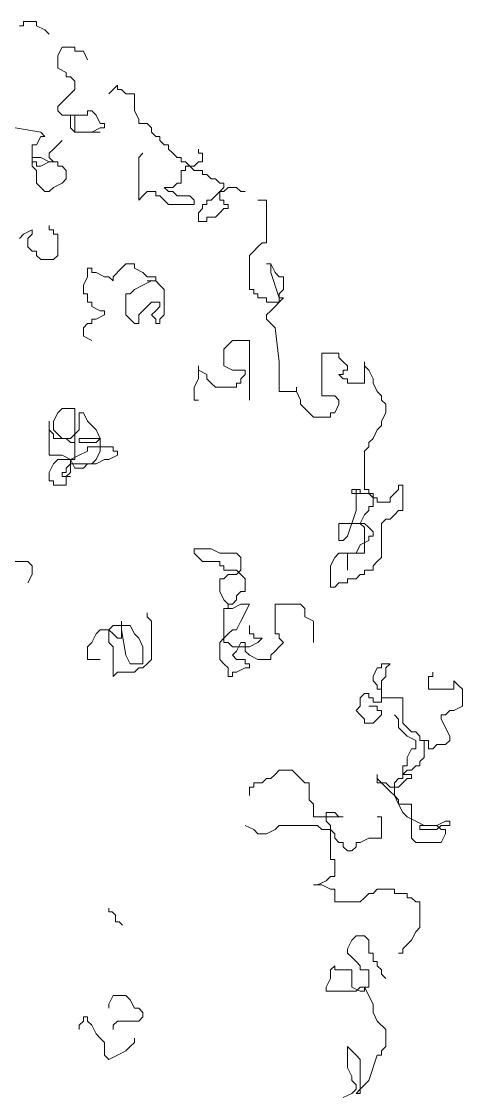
# Model space of a CAD drawing. Extents: x -1568 to -728, y -1287 to -990.
# Drawn here: x -1429.897 to -1428.204, y -1193.688 to -1189.562 of the extents above; entities that cross this region are included whole.
import ezdxf

# ---------------------------------------------------------------- set-up
doc = ezdxf.new("R2010")
doc.units = 0
doc.header["$LTSCALE"] = 5
doc.layers.get('0').update_dxf_attribs({"linetype": 'CONTINUOUS'})

# ---------------------------------------------------------------- blocks, each defined once
blk = doc.blocks.new('tulia')
at = {"color": 3, "lineweight": 0}
for p, q in [((196.65, 274.966), (196.65, 275.026)), ((196.65, 275.026), (196.83, 275.026)), ((196.83, 275.026), (196.83, 274.966)), ((196.471, 274.847), (196.531, 274.906)), ((196.531, 274.906), (196.65, 274.966)), ((196.83, 274.966), (196.889, 274.966)), ((195.934, 274.488), (195.993, 274.608)), ((195.993, 274.608), (196.113, 274.608)), ((196.113, 274.608), (196.113, 274.667)), ((196.113, 274.667), (196.292, 274.667)), ((196.292, 274.667), (196.352, 274.548)), ((196.352, 274.548), (196.352, 274.369)), ((196.173, 274.25), (196.113, 274.19)), ((196.232, 274.25), (196.173, 274.25)), ((196.352, 274.369), (196.232, 274.309)), ((196.232, 274.309), (196.232, 274.25)), ((195.516, 274.071), (195.516, 274.13)), ((195.516, 274.13), (195.635, 274.011)), ((196.113, 274.19), (196.113, 274.071)), ((195.277, 273.772), (195.277, 274.011)), ((195.277, 274.011), (195.396, 274.011)), ((195.396, 274.011), (195.456, 274.071)), ((195.456, 274.071), (195.516, 274.071)), ((196.113, 274.071), (196.173, 274.011)), ((196.173, 274.011), (196.232, 273.951)), ((196.232, 273.951), (196.292, 273.892)), ((196.292, 273.892), (196.352, 273.832)), ((196.352, 273.832), (196.352, 273.772)), ((195.217, 273.653), (195.277, 273.772)), ((195.217, 273.593), (195.217, 273.653)), ((195.814, 273.713), (195.755, 273.593)), ((195.874, 273.772), (195.814, 273.713)), ((195.934, 273.772), (195.874, 273.772)), ((195.934, 273.713), (195.934, 273.772)), ((196.292, 273.713), (195.934, 273.713)), ((196.113, 273.474), (196.113, 273.713)), ((196.113, 273.713), (196.173, 273.713)), ((196.173, 273.713), (196.173, 273.534)), ((196.352, 273.772), (196.292, 273.713)), ((195.038, 273.534), (195.098, 273.593)), ((195.038, 273.474), (195.038, 273.534)), ((195.098, 273.593), (195.217, 273.593)), ((195.755, 273.593), (195.695, 273.593)), ((195.695, 273.593), (195.695, 273.534)), ((195.695, 273.534), (195.755, 273.534)), ((195.755, 273.534), (195.874, 273.474)), ((196.173, 273.534), (196.113, 273.474)), ((196.591, 273.474), (196.949, 273.534)), ((194.859, 273.295), (194.919, 273.355)), ((194.919, 273.355), (194.919, 273.414)), ((194.919, 273.414), (194.978, 273.414)), ((194.978, 273.414), (195.038, 273.474)), ((196.113, 273.474), (195.755, 273.474)), ((195.874, 273.474), (196.113, 273.474)), ((196.292, 273.355), (196.352, 273.295)), ((196.531, 273.414), (196.591, 273.474)), ((196.591, 273.414), (196.531, 273.414)), ((196.65, 273.295), (196.591, 273.414)), ((194.381, 273.235), (194.381, 273.176)), ((194.739, 273.176), (194.799, 273.235)), ((194.799, 273.235), (194.799, 273.295)), ((194.799, 273.295), (194.859, 273.295)), ((196.352, 273.295), (196.412, 273.235)), ((196.412, 273.235), (196.471, 273.176)), ((196.71, 273.295), (196.65, 273.295)), ((196.71, 273.056), (196.71, 273.295)), ((194.381, 273.176), (194.321, 273.176)), ((194.321, 273.176), (194.321, 273.056)), ((194.321, 273.056), (194.381, 273.056)), ((194.381, 273.056), (194.441, 272.997)), ((194.5, 272.997), (194.56, 273.056)), ((194.56, 273.056), (194.62, 273.056)), ((194.62, 273.056), (194.62, 273.116)), ((194.62, 273.116), (194.68, 273.116)), ((194.68, 273.116), (194.739, 273.176)), ((195.217, 273.116), (195.157, 273.176)), ((195.217, 272.519), (195.217, 273.116)), ((196.412, 273.056), (196.352, 273.056)), ((196.352, 273.056), (196.352, 272.997)), ((196.471, 273.116), (196.412, 273.056)), ((196.471, 273.056), (196.412, 273.056)), ((196.412, 273.056), (196.471, 273.056)), ((196.471, 273.176), (196.471, 273.116)), ((196.591, 273.116), (196.471, 273.056)), ((196.471, 273.056), (196.591, 272.997)), ((196.71, 273.116), (196.591, 273.116)), ((196.65, 272.997), (196.65, 273.056)), ((196.65, 273.056), (196.71, 273.056)), ((196.71, 272.997), (196.71, 273.116)), ((194.321, 272.877), (194.321, 272.937)), ((194.321, 272.937), (194.441, 272.937)), ((194.441, 272.937), (194.5, 272.997)), ((194.441, 272.997), (194.56, 272.997)), ((194.56, 272.997), (194.56, 272.937)), ((194.56, 272.937), (194.62, 272.937)), ((194.62, 272.937), (194.62, 272.758)), ((196.292, 272.997), (196.232, 272.937)), ((196.232, 272.937), (196.232, 272.818)), ((196.352, 272.997), (196.292, 272.997)), ((196.591, 272.997), (196.65, 272.997)), ((196.65, 272.937), (196.71, 272.997)), ((196.65, 272.758), (196.65, 272.937)), ((194.023, 272.698), (194.023, 272.758)), ((194.023, 272.758), (194.082, 272.758)), ((194.082, 272.758), (194.142, 272.818)), ((194.142, 272.818), (194.202, 272.818)), ((194.202, 272.818), (194.262, 272.877)), ((194.262, 272.877), (194.321, 272.877)), ((194.62, 272.758), (194.68, 272.758)), ((194.68, 272.758), (194.739, 272.698)), ((196.232, 272.818), (196.292, 272.758)), ((196.292, 272.758), (196.412, 272.698)), ((196.591, 272.698), (196.65, 272.758)), ((193.724, 272.638), (193.784, 272.638)), ((193.784, 272.638), (193.844, 272.698)), ((193.844, 272.698), (193.963, 272.698)), ((193.963, 272.698), (194.023, 272.638)), ((194.082, 272.638), (194.023, 272.698)), ((194.023, 272.638), (194.082, 272.638)), ((194.082, 272.638), (194.082, 272.519)), ((194.142, 272.579), (194.082, 272.638)), ((194.739, 272.638), (194.68, 272.579)), ((194.739, 272.698), (194.859, 272.698)), ((194.799, 272.638), (194.739, 272.638)), ((194.859, 272.698), (194.799, 272.638)), ((194.978, 272.579), (194.978, 272.638)), ((194.978, 272.638), (195.098, 272.638)), ((195.098, 272.638), (195.157, 272.579)), ((196.412, 272.698), (196.471, 272.638)), ((196.471, 272.638), (196.531, 272.638)), ((196.531, 272.638), (196.591, 272.698)), ((193.545, 272.519), (193.425, 272.519)), ((193.425, 272.519), (193.425, 271.922)), ((194.023, 272.459), (193.963, 272.459)), ((193.963, 272.459), (193.963, 272.4)), ((194.082, 272.519), (194.023, 272.519)), ((194.023, 272.519), (194.023, 272.459)), ((194.202, 272.519), (194.142, 272.579)), ((194.262, 272.519), (194.202, 272.519)), ((194.262, 272.459), (194.262, 272.519)), ((194.321, 272.459), (194.262, 272.459)), ((194.321, 272.4), (194.321, 272.459)), ((194.5, 272.579), (194.441, 272.519)), ((194.441, 272.519), (194.441, 272.459)), ((194.441, 272.459), (194.799, 272.459)), ((194.68, 272.579), (194.5, 272.579)), ((194.799, 272.459), (194.859, 272.519)), ((194.859, 272.519), (194.919, 272.579)), ((194.919, 272.579), (194.978, 272.579)), ((195.157, 272.579), (195.217, 272.519)), ((193.963, 272.4), (194.023, 272.4)), ((194.023, 272.4), (194.082, 272.34)), ((194.082, 272.34), (194.142, 272.28)), ((194.381, 272.34), (194.321, 272.4)), ((194.381, 272.221), (194.381, 272.34)), ((194.142, 272.28), (194.262, 272.28)), ((194.262, 272.28), (194.262, 272.221)), ((194.262, 272.221), (194.381, 272.221)), ((196.471, 272.161), (196.471, 272.101)), ((196.412, 272.042), (196.352, 272.042)), ((196.352, 272.042), (196.352, 271.743)), ((196.471, 272.101), (196.412, 272.101)), ((196.412, 272.101), (196.412, 272.042)), ((196.71, 272.042), (196.71, 272.101)), ((196.71, 272.101), (196.83, 272.042)), ((196.77, 271.982), (196.71, 272.042)), ((196.83, 272.042), (196.889, 271.982)), ((193.425, 271.922), (193.485, 271.922)), ((193.485, 271.922), (193.545, 271.863)), ((193.545, 271.863), (193.605, 271.803)), ((196.71, 271.803), (196.77, 271.863)), ((196.77, 271.863), (196.77, 271.982)), ((193.605, 271.803), (193.664, 271.743)), ((193.664, 271.743), (193.664, 271.266)), ((196.352, 271.743), (196.412, 271.684)), ((196.412, 271.684), (196.591, 271.684)), ((196.591, 271.684), (196.65, 271.743)), ((196.65, 271.743), (196.65, 271.803)), ((196.65, 271.803), (196.71, 271.803)), ((193.366, 271.624), (193.306, 271.505)), ((193.366, 271.505), (193.366, 271.624)), ((193.366, 271.624), (193.425, 271.624)), ((193.425, 271.624), (193.366, 271.624)), ((195.157, 271.505), (195.277, 271.564)), ((195.277, 271.564), (195.277, 271.624)), ((195.277, 271.624), (195.396, 271.624)), ((195.396, 271.624), (195.456, 271.564)), ((195.456, 271.564), (195.575, 271.445)), ((195.874, 271.505), (195.874, 271.564)), ((195.874, 271.564), (195.934, 271.564)), ((195.934, 271.564), (195.934, 271.445)), ((193.246, 271.445), (193.187, 271.445)), ((193.187, 271.445), (193.187, 271.266)), ((193.246, 271.147), (193.366, 271.505)), ((193.306, 271.505), (193.246, 271.445)), ((194.978, 271.385), (194.919, 271.326)), ((194.978, 271.385), (194.978, 271.445)), ((194.978, 271.445), (195.098, 271.445)), ((195.098, 271.385), (194.978, 271.385)), ((195.038, 271.385), (194.978, 271.385)), ((195.157, 271.326), (195.038, 271.385)), ((195.098, 271.445), (195.157, 271.505)), ((195.575, 271.445), (195.575, 271.385)), ((195.575, 271.385), (195.635, 271.445)), ((195.635, 271.445), (195.695, 271.445)), ((195.695, 271.445), (195.814, 271.505)), ((195.814, 271.505), (195.874, 271.505)), ((195.934, 271.445), (195.993, 271.326)), ((193.187, 271.266), (193.246, 271.206)), ((193.664, 271.266), (193.605, 271.266)), ((193.605, 271.266), (193.605, 271.206)), ((194.919, 271.326), (194.859, 271.266)), ((194.859, 271.266), (194.859, 270.908)), ((195.277, 271.266), (195.157, 271.326)), ((195.337, 271.206), (195.277, 271.266)), ((195.993, 271.326), (195.993, 271.206)), ((193.246, 271.087), (193.187, 271.147)), ((193.187, 271.147), (193.246, 271.147)), ((193.246, 271.206), (193.246, 271.087)), ((193.425, 271.087), (193.246, 271.087)), ((193.246, 271.087), (193.306, 271.027)), ((193.545, 271.147), (193.425, 271.147)), ((193.425, 271.147), (193.425, 271.087)), ((193.605, 271.206), (193.545, 271.206)), ((193.545, 271.206), (193.545, 271.147)), ((194.919, 271.027), (194.919, 271.087)), ((194.919, 271.087), (195.038, 271.087)), ((195.038, 271.087), (195.098, 271.027)), ((195.396, 271.206), (195.337, 271.206)), ((195.396, 270.908), (195.396, 271.206)), ((195.934, 271.087), (195.874, 271.087)), ((195.874, 271.087), (195.874, 271.027)), ((195.993, 271.206), (195.934, 271.206)), ((195.934, 271.206), (195.934, 271.087)), ((193.306, 271.027), (193.366, 270.968)), ((193.366, 270.968), (193.425, 270.908)), ((194.978, 270.968), (194.919, 271.027)), ((195.038, 270.908), (194.978, 270.968)), ((195.098, 271.027), (195.157, 270.968)), ((195.157, 270.968), (195.217, 270.908)), ((195.755, 270.968), (195.695, 270.968)), ((195.695, 270.968), (195.695, 270.908)), ((195.874, 271.027), (195.755, 270.968)), ((193.366, 270.789), (193.306, 270.729)), ((193.425, 270.848), (193.366, 270.789)), ((193.425, 270.908), (193.425, 270.848)), ((194.859, 270.908), (194.919, 270.848)), ((194.919, 270.848), (194.919, 270.789)), ((194.919, 270.789), (194.978, 270.789)), ((194.978, 270.848), (195.038, 270.908)), ((194.978, 270.789), (194.978, 270.848)), ((195.217, 270.908), (195.217, 270.789)), ((195.217, 270.789), (195.277, 270.789)), ((195.277, 270.789), (195.337, 270.848)), ((195.337, 270.848), (195.396, 270.908)), ((195.695, 270.908), (195.814, 270.848)), ((195.814, 270.848), (195.874, 270.848)), ((195.874, 270.848), (195.874, 270.789)), ((195.874, 270.789), (195.934, 270.789)), ((195.934, 270.789), (195.993, 270.729)), ((193.306, 270.729), (193.246, 270.251)), ((195.993, 270.729), (195.993, 270.609)), ((193.664, 269.714), (193.664, 270.55)), ((193.664, 270.55), (193.903, 270.55)), ((193.903, 270.55), (194.023, 270.43)), ((195.993, 270.609), (195.874, 270.55)), ((192.41, 270.371), (192.41, 270.311)), ((192.649, 270.371), (192.41, 270.371)), ((192.649, 269.774), (192.649, 270.371)), ((194.023, 270.43), (194.023, 270.192)), ((192.052, 270.192), (191.992, 270.132)), ((192.052, 269.953), (192.052, 270.251)), ((192.052, 270.251), (192.052, 270.192)), ((192.35, 270.251), (192.291, 270.192)), ((192.291, 270.192), (192.291, 270.132)), ((192.41, 270.311), (192.35, 270.251)), ((193.246, 270.251), (193.246, 269.834)), ((194.023, 270.192), (193.903, 270.132)), ((194.381, 270.132), (194.381, 270.192)), ((194.381, 270.192), (194.381, 270.013)), ((191.992, 270.132), (191.932, 270.013)), ((192.291, 270.132), (192.35, 270.132)), ((192.35, 270.132), (192.35, 270.072)), ((192.35, 270.072), (192.41, 270.072)), ((192.41, 270.072), (192.35, 270.013)), ((193.903, 270.132), (193.724, 270.132)), ((193.724, 270.132), (193.724, 270.072)), ((193.724, 270.072), (193.784, 270.013)), ((194.262, 270.072), (194.381, 270.132)), ((194.262, 270.013), (194.262, 270.072)), ((191.932, 269.953), (191.873, 269.834)), ((191.932, 270.013), (191.932, 269.953)), ((192.291, 269.953), (192.052, 269.953)), ((192.35, 270.013), (192.291, 270.013)), ((192.291, 270.013), (192.291, 269.953)), ((193.007, 269.834), (193.007, 269.893)), ((193.007, 269.893), (193.007, 269.834)), ((193.784, 270.013), (193.784, 269.953)), ((193.784, 269.953), (193.844, 269.953)), ((193.844, 269.953), (193.844, 269.893)), ((193.844, 269.893), (194.142, 269.893)), ((194.142, 269.893), (194.202, 269.953)), ((194.202, 269.953), (194.262, 270.013)), ((194.381, 270.013), (194.441, 269.893)), ((194.441, 269.893), (194.441, 269.714)), ((191.873, 269.834), (191.813, 269.774)), ((191.813, 269.774), (191.813, 269.714)), ((192.41, 269.714), (192.47, 269.774)), ((192.47, 269.774), (192.649, 269.774)), ((193.007, 269.834), (192.948, 269.714)), ((193.246, 269.834), (193.007, 269.834)), ((191.813, 269.714), (191.753, 269.655)), ((191.753, 269.655), (191.753, 269.535)), ((192.41, 269.655), (192.41, 269.714)), ((192.47, 269.535), (192.41, 269.655)), ((192.888, 269.595), (192.828, 269.535)), ((192.948, 269.655), (192.888, 269.595)), ((192.948, 269.714), (192.948, 269.655)), ((194.441, 269.714), (194.381, 269.714)), ((196.113, 269.118), (196.113, 269.595)), ((196.113, 269.595), (196.292, 269.595)), ((196.292, 269.595), (196.352, 269.535)), ((191.753, 269.535), (191.813, 269.416)), ((192.53, 269.535), (192.47, 269.535)), ((192.53, 269.476), (192.53, 269.535)), ((192.769, 269.476), (192.53, 269.476)), ((192.828, 269.535), (192.769, 269.476)), ((195.993, 269.535), (195.934, 269.416)), ((196.053, 269.535), (195.993, 269.535)), ((196.053, 269.297), (196.053, 269.535)), ((196.352, 269.535), (196.412, 269.416)), ((191.813, 269.416), (191.813, 269.356)), ((191.813, 269.356), (191.873, 269.297)), ((191.873, 269.297), (191.932, 269.177)), ((195.814, 269.297), (195.755, 269.177)), ((195.934, 269.416), (195.814, 269.297)), ((196.113, 269.237), (196.053, 269.297)), ((196.412, 269.297), (196.352, 269.237)), ((196.412, 269.416), (196.412, 269.297)), ((196.471, 269.297), (196.412, 269.237)), ((196.471, 268.939), (196.471, 269.416)), ((196.471, 269.416), (196.471, 269.297)), ((191.932, 269.177), (191.992, 269.118)), ((195.755, 269.177), (196.053, 269.177)), ((195.814, 269.118), (195.755, 269.177)), ((195.755, 269.177), (195.755, 268.998)), ((196.053, 269.177), (196.053, 269.118)), ((196.173, 269.177), (196.113, 269.237)), ((196.232, 269.177), (196.173, 269.118)), ((196.412, 269.177), (196.173, 269.177)), ((196.292, 269.177), (196.232, 269.177)), ((196.352, 269.237), (196.292, 269.177)), ((196.412, 269.237), (196.412, 269.177)), ((191.992, 269.118), (191.992, 269.058)), ((191.992, 269.058), (192.052, 268.998)), ((192.052, 268.998), (192.052, 268.461)), ((195.575, 268.998), (195.516, 268.998)), ((195.516, 268.998), (195.516, 268.939)), ((195.934, 269.058), (195.575, 269.058)), ((195.575, 269.058), (195.575, 268.998)), ((195.755, 268.998), (195.814, 268.879)), ((196.053, 269.118), (195.814, 269.118)), ((195.934, 268.998), (195.934, 269.058)), ((196.053, 268.939), (195.934, 268.998)), ((196.173, 269.118), (196.113, 269.118)), ((196.113, 269.118), (196.113, 268.879)), ((195.516, 268.939), (195.635, 268.879)), ((195.635, 268.879), (195.695, 268.879)), ((195.695, 268.879), (195.814, 268.819)), ((195.814, 268.879), (195.874, 268.819)), ((196.173, 268.879), (196.053, 268.939)), ((196.113, 268.879), (196.173, 268.879)), ((196.113, 268.759), (196.173, 268.879)), ((196.173, 268.879), (196.292, 268.939)), ((196.173, 268.879), (196.352, 268.879)), ((196.173, 268.7), (196.173, 268.879)), ((196.292, 268.939), (196.471, 268.939)), ((196.352, 268.879), (196.412, 268.819)), ((195.814, 268.819), (195.934, 268.819)), ((195.874, 268.819), (196.173, 268.819)), ((195.934, 268.819), (195.993, 268.759)), ((195.993, 268.759), (196.113, 268.759)), ((196.173, 268.819), (196.232, 268.759)), ((196.232, 268.64), (196.173, 268.7)), ((196.232, 268.759), (196.232, 268.7)), ((196.232, 268.7), (196.292, 268.7)), ((196.292, 268.7), (196.292, 268.64)), ((196.412, 268.819), (196.471, 268.7)), ((196.471, 268.7), (196.471, 268.58)), ((191.574, 268.521), (191.514, 268.521)), ((191.514, 268.521), (191.514, 268.163)), ((191.574, 268.461), (191.574, 268.521)), ((196.292, 268.64), (196.173, 268.64)), ((196.232, 268.521), (196.232, 268.64)), ((196.412, 268.521), (196.232, 268.521)), ((196.471, 268.58), (196.412, 268.58)), ((196.412, 268.58), (196.412, 268.521)), ((191.694, 268.342), (191.574, 268.461)), ((191.992, 268.401), (191.932, 268.342)), ((192.231, 268.401), (191.932, 268.401)), ((191.932, 268.401), (191.932, 268.222)), ((192.052, 268.461), (191.992, 268.461)), ((191.992, 268.461), (191.992, 268.401)), ((192.171, 268.461), (192.112, 268.461)), ((192.112, 268.461), (192.112, 268.401)), ((192.112, 268.401), (192.112, 268.461)), ((192.112, 268.461), (192.231, 268.461)), ((192.171, 268.163), (192.171, 268.461)), ((192.231, 268.461), (192.231, 268.401)), ((191.694, 268.282), (191.694, 268.342)), ((191.873, 268.282), (191.694, 268.282)), ((191.932, 268.342), (191.873, 268.342)), ((191.873, 268.342), (191.873, 268.282)), ((191.932, 268.222), (191.992, 268.222)), ((191.992, 268.222), (191.992, 268.163)), ((191.514, 268.163), (191.574, 268.163)), ((191.574, 268.163), (191.634, 268.103)), ((191.634, 268.103), (191.694, 268.043)), ((191.992, 268.163), (192.052, 268.103)), ((192.052, 268.103), (192.112, 267.984)), ((192.291, 267.805), (192.171, 268.163)), ((191.694, 268.043), (191.753, 268.043)), ((191.753, 268.043), (191.813, 267.984)), ((191.813, 267.984), (191.813, 267.506)), ((191.992, 267.924), (191.932, 267.864)), ((192.052, 267.984), (191.992, 267.924)), ((192.052, 267.924), (192.112, 267.984)), ((192.112, 267.984), (192.052, 267.984)), ((192.052, 267.566), (192.052, 267.924)), ((192.112, 267.984), (192.41, 267.984)), ((192.41, 267.984), (192.41, 267.745)), ((191.932, 267.864), (191.932, 267.805)), ((191.932, 267.805), (191.992, 267.805)), ((191.992, 267.805), (191.992, 267.745)), ((192.35, 267.745), (192.291, 267.805)), ((191.992, 267.745), (192.112, 267.685)), ((192.112, 267.685), (192.171, 267.566)), ((192.41, 267.745), (192.35, 267.745)), ((194.082, 267.566), (194.202, 267.626)), ((194.202, 267.626), (194.441, 267.626)), ((194.441, 267.626), (194.441, 267.566)), ((191.813, 267.506), (191.873, 267.447)), ((192.41, 267.566), (192.052, 267.566)), ((192.171, 267.566), (192.291, 267.566)), ((192.291, 267.566), (192.291, 267.327)), ((192.47, 267.506), (192.41, 267.566)), ((192.53, 267.387), (192.47, 267.506)), ((193.784, 267.506), (193.844, 267.566)), ((193.784, 267.327), (193.784, 267.506)), ((193.844, 267.566), (194.082, 267.566)), ((194.381, 267.506), (194.321, 267.447)), ((194.441, 267.566), (194.381, 267.506)), ((191.873, 267.447), (191.932, 267.387)), ((191.932, 267.387), (191.932, 267.327)), ((191.932, 267.327), (192.052, 267.327)), ((192.052, 267.327), (192.052, 267.268)), ((192.53, 267.089), (192.53, 267.387)), ((193.844, 267.268), (193.784, 267.327)), ((193.844, 267.327), (193.784, 267.268)), ((194.023, 267.327), (193.844, 267.327)), ((194.082, 267.387), (194.023, 267.387)), ((194.023, 267.387), (194.023, 267.327)), ((194.321, 267.447), (194.082, 267.447)), ((194.082, 267.447), (194.082, 267.387)), ((196.71, 267.387), (196.77, 267.447)), ((196.71, 267.268), (196.71, 267.387)), ((196.77, 267.447), (197.009, 267.447)), ((192.052, 267.268), (192.112, 267.268)), ((192.112, 267.268), (192.171, 267.208)), ((192.171, 267.208), (192.291, 267.208)), ((192.291, 267.208), (192.291, 267.148)), ((193.784, 267.268), (193.724, 267.208)), ((193.724, 267.208), (193.724, 267.029)), ((193.963, 267.268), (193.844, 267.268)), ((194.023, 267.208), (193.963, 267.268)), ((194.082, 267.208), (194.023, 267.208)), ((194.082, 267.029), (194.082, 267.208)), ((196.77, 267.148), (196.71, 267.268)), ((192.291, 267.148), (192.41, 267.148)), ((192.41, 267.148), (192.47, 267.089)), ((192.47, 267.089), (192.53, 267.089)), ((193.724, 267.029), (193.784, 267.029)), ((193.784, 267.029), (193.844, 266.969)), ((194.023, 266.91), (194.082, 267.029)), ((193.844, 266.969), (193.844, 266.91)), ((193.844, 266.91), (193.903, 266.85)), ((193.963, 266.85), (194.023, 266.91)), ((192.888, 266.79), (192.948, 266.85)), ((192.888, 266.671), (192.888, 266.79)), ((192.948, 266.85), (193.306, 266.85)), ((193.306, 266.85), (193.306, 266.432)), ((193.784, 266.611), (193.664, 266.85)), ((193.664, 266.85), (193.784, 266.85)), ((193.784, 266.85), (193.903, 266.79)), ((193.903, 266.85), (193.963, 266.85)), ((193.903, 266.79), (193.963, 266.79)), ((193.963, 266.79), (193.963, 266.85)), ((193.963, 266.85), (193.963, 266.79)), ((193.963, 266.79), (194.023, 266.79)), ((194.023, 266.79), (194.023, 266.313)), ((195.098, 266.73), (195.098, 266.671)), ((192.769, 266.611), (192.888, 266.671)), ((192.769, 266.313), (192.769, 266.611)), ((193.844, 266.492), (193.784, 266.611)), ((195.098, 266.671), (195.038, 266.611)), ((195.038, 266.611), (195.038, 266.074)), ((195.456, 266.492), (195.456, 266.611)), ((195.456, 266.611), (195.456, 266.372)), ((193.306, 266.432), (193.246, 266.432)), ((193.246, 266.432), (193.246, 266.372)), ((193.605, 266.372), (193.605, 266.432)), ((193.605, 266.432), (193.664, 266.432)), ((193.664, 266.432), (193.664, 266.551)), ((193.903, 266.492), (193.844, 266.492)), ((193.963, 266.432), (193.903, 266.492)), ((194.023, 266.372), (193.963, 266.432)), ((195.277, 266.432), (195.217, 266.372)), ((195.337, 266.551), (195.277, 266.432)), ((195.575, 266.551), (195.337, 266.551)), ((195.396, 266.134), (195.456, 266.492)), ((195.516, 266.372), (195.575, 266.432)), ((195.635, 266.492), (195.575, 266.551)), ((195.575, 266.432), (195.635, 266.492)), ((195.635, 266.313), (195.635, 266.492)), ((195.635, 266.492), (195.755, 266.492)), ((195.755, 266.492), (195.814, 266.432)), ((195.814, 266.432), (195.874, 266.313)), ((193.246, 266.372), (193.187, 266.313)), ((193.187, 266.313), (193.246, 266.253)), ((193.485, 266.372), (193.605, 266.372)), ((193.545, 266.313), (193.485, 266.372)), ((193.664, 266.253), (193.545, 266.313)), ((193.724, 266.193), (193.724, 266.313)), ((193.724, 266.313), (193.784, 266.313)), ((193.784, 266.313), (193.724, 266.313)), ((193.724, 266.313), (193.784, 266.313)), ((193.784, 266.313), (193.844, 266.193)), ((193.963, 266.313), (193.903, 266.253)), ((194.023, 266.313), (193.963, 266.313)), ((194.082, 266.313), (194.023, 266.372)), ((194.082, 266.074), (194.082, 266.313)), ((195.217, 266.372), (195.157, 266.253)), ((195.456, 266.372), (195.516, 266.372)), ((195.575, 266.253), (195.635, 266.313)), ((195.874, 266.313), (195.934, 266.253)), ((193.246, 266.253), (193.306, 266.193)), ((193.306, 266.193), (193.366, 266.134)), ((193.366, 266.134), (193.366, 266.074)), ((193.545, 266.074), (193.664, 266.134)), ((193.903, 266.253), (193.664, 266.253)), ((193.664, 266.134), (193.724, 266.193)), ((193.844, 266.193), (193.903, 266.134)), ((193.903, 266.134), (193.844, 266.074)), ((195.157, 266.253), (195.157, 266.014)), ((195.337, 266.014), (195.396, 266.134)), ((195.575, 265.835), (195.575, 266.253)), ((195.934, 266.253), (195.934, 266.074)), ((191.753, 265.955), (191.694, 266.014)), ((191.694, 266.014), (191.813, 266.014)), ((191.813, 266.014), (191.813, 265.955)), ((193.366, 266.074), (193.545, 266.074)), ((193.724, 266.014), (193.664, 266.014)), ((193.664, 266.014), (193.664, 265.955)), ((193.844, 266.074), (193.724, 266.074)), ((193.724, 266.074), (193.724, 266.014)), ((193.963, 265.955), (194.023, 266.014)), ((194.023, 266.014), (194.082, 266.074)), ((195.038, 266.074), (195.098, 266.014)), ((195.098, 266.014), (195.157, 265.955)), ((195.157, 266.014), (195.337, 266.014)), ((195.934, 266.074), (195.755, 266.074)), ((191.096, 265.895), (191.096, 265.835)), ((191.096, 265.835), (191.156, 265.835)), ((191.156, 265.835), (191.156, 265.656)), ((191.753, 265.835), (191.753, 265.955)), ((191.813, 265.776), (191.753, 265.835)), ((191.813, 265.955), (191.873, 265.955)), ((191.873, 265.955), (191.932, 265.835)), ((191.932, 265.835), (191.932, 265.776)), ((193.664, 265.955), (193.724, 265.955)), ((193.724, 265.955), (193.844, 265.895)), ((193.844, 265.895), (193.903, 265.895)), ((193.903, 265.895), (193.903, 265.835)), ((193.903, 265.835), (193.963, 265.835)), ((193.963, 265.835), (193.963, 265.955)), ((195.157, 265.955), (195.217, 265.955)), ((195.217, 265.955), (195.277, 265.895)), ((195.277, 265.895), (195.516, 265.895)), ((195.516, 265.895), (195.575, 265.835)), ((190.738, 265.716), (190.678, 265.656)), ((190.678, 265.656), (190.678, 265.418)), ((190.798, 265.776), (190.738, 265.716)), ((190.798, 265.656), (190.798, 265.776)), ((191.156, 265.656), (190.798, 265.656)), ((191.813, 265.537), (191.813, 265.776)), ((191.873, 265.656), (191.813, 265.656)), ((191.813, 265.656), (191.813, 265.477)), ((191.932, 265.776), (191.873, 265.716)), ((191.873, 265.716), (191.873, 265.656)), ((191.514, 265.179), (191.514, 265.537)), ((191.514, 265.537), (191.813, 265.537)), ((191.932, 265.477), (191.932, 265.537)), ((191.932, 265.537), (191.992, 265.537)), ((191.992, 265.537), (191.992, 265.597)), ((191.992, 265.597), (192.052, 265.597)), ((192.052, 265.597), (192.112, 265.537)), ((192.112, 265.537), (192.112, 265.418)), ((190.678, 265.418), (190.798, 265.358)), ((190.798, 265.358), (190.857, 265.358)), ((190.857, 265.358), (190.917, 265.298)), ((191.813, 265.477), (191.932, 265.477)), ((191.813, 265.298), (191.813, 265.358)), ((191.813, 265.358), (191.873, 265.358)), ((191.873, 265.358), (191.873, 265.418)), ((191.873, 265.418), (191.992, 265.418)), ((192.112, 265.418), (192.171, 265.358)), ((192.171, 265.358), (192.112, 265.298)), ((190.977, 265.239), (190.857, 265)), ((190.917, 265.298), (190.977, 265.298)), ((190.977, 265.298), (190.977, 265.239)), ((191.574, 265.239), (191.634, 265.298)), ((191.574, 265.119), (191.574, 265.239)), ((191.873, 265.239), (191.813, 265.298)), ((191.932, 265.179), (191.873, 265.239)), ((192.112, 265.298), (192.052, 265.239)), ((192.052, 265.239), (192.052, 265.179)), ((191.275, 265), (191.335, 265.06)), ((191.335, 265.06), (191.395, 265.06)), ((191.395, 265.06), (191.514, 265.179)), ((191.455, 265), (191.514, 265.06)), ((191.514, 265.06), (191.574, 265.119)), ((192.052, 265.179), (191.932, 265.179)), ((190.857, 265), (190.857, 264.94)), ((190.857, 264.94), (190.917, 264.881)), ((191.156, 264.821), (191.156, 264.94)), ((191.156, 264.94), (191.275, 264.94)), ((191.275, 264.94), (191.216, 264.94)), ((191.216, 264.94), (191.216, 264.701)), ((191.275, 264.94), (191.275, 265)), ((191.275, 265), (191.275, 264.94)), ((191.335, 264.94), (191.455, 265)), ((191.335, 264.821), (191.335, 264.94)), ((190.917, 264.881), (191.037, 264.881)), ((191.037, 264.881), (191.096, 264.821)), ((191.096, 264.821), (191.156, 264.821)), ((191.395, 264.821), (191.335, 264.821)), ((191.455, 264.701), (191.395, 264.821)), ((191.216, 264.701), (191.275, 264.642)), ((191.275, 264.642), (191.275, 264.582)), ((191.455, 264.582), (191.455, 264.701)), ((191.275, 264.582), (191.335, 264.582)), ((191.335, 264.582), (191.395, 264.522)), ((191.395, 264.522), (191.455, 264.522)), ((191.514, 264.463), (191.395, 264.463)), ((191.395, 264.463), (191.395, 264.403)), ((191.514, 264.582), (191.455, 264.582)), ((191.455, 264.522), (191.514, 264.463)), ((191.514, 264.403), (191.514, 264.582)), ((191.873, 264.343), (191.873, 264.463)), ((191.873, 264.463), (191.873, 264.403)), ((192.948, 264.403), (193.007, 264.463)), ((193.007, 264.463), (193.067, 264.522)), ((193.067, 264.522), (193.246, 264.522)), ((193.246, 264.522), (193.306, 264.463)), ((193.306, 264.463), (193.366, 264.403)), ((191.395, 264.403), (191.455, 264.403)), ((191.455, 264.403), (191.514, 264.343)), ((191.574, 264.403), (191.514, 264.403)), ((191.514, 264.343), (191.574, 264.284)), ((191.634, 264.343), (191.574, 264.403)), ((191.634, 264.284), (191.634, 264.343)), ((191.694, 264.284), (191.753, 264.343)), ((191.753, 264.343), (191.873, 264.343)), ((191.813, 264.343), (191.753, 264.284)), ((191.873, 264.403), (191.813, 264.343)), ((192.828, 264.105), (192.828, 264.343)), ((192.828, 264.343), (192.888, 264.343)), ((192.888, 264.343), (192.948, 264.403)), ((193.366, 264.403), (193.425, 264.403)), ((193.425, 264.403), (193.485, 264.343)), ((193.485, 264.343), (193.605, 264.343)), ((193.605, 264.343), (193.605, 264.284)), ((191.574, 264.284), (191.694, 264.284)), ((191.634, 264.164), (191.574, 264.105)), ((191.574, 264.045), (191.634, 264.164)), ((191.634, 264.164), (191.634, 264.284)), ((191.634, 264.284), (191.694, 264.284)), ((191.694, 264.284), (191.634, 264.284)), ((191.694, 264.224), (191.634, 264.164)), ((191.753, 264.284), (191.694, 264.224)), ((193.605, 264.284), (193.664, 264.284)), ((193.664, 264.284), (193.664, 264.164)), ((191.574, 264.045), (191.395, 264.045)), ((191.395, 264.045), (191.395, 263.568)), ((191.514, 263.926), (191.574, 264.045)), ((191.574, 264.105), (191.574, 264.045)), ((192.769, 264.045), (192.828, 264.105)), ((192.769, 263.866), (192.769, 264.045)), ((191.335, 263.806), (191.455, 263.866)), ((191.455, 263.866), (191.514, 263.926)), ((191.873, 263.866), (191.813, 263.866)), ((191.813, 263.866), (191.813, 263.568)), ((192.41, 263.866), (192.35, 263.866)), ((192.35, 263.866), (192.769, 263.866)), ((192.47, 263.926), (192.41, 263.866)), ((192.589, 263.926), (192.47, 263.926)), ((192.589, 263.806), (192.589, 263.926)), ((190.857, 263.747), (190.857, 263.806)), ((190.857, 263.806), (190.917, 263.806)), ((190.977, 263.747), (190.857, 263.747)), ((190.917, 263.806), (191.037, 263.747)), ((190.977, 263.687), (191.037, 263.747)), ((191.037, 263.687), (190.977, 263.747)), ((191.037, 263.747), (191.275, 263.747)), ((191.037, 263.747), (191.216, 263.747)), ((191.216, 263.747), (191.335, 263.806)), ((191.275, 263.747), (191.275, 263.687)), ((192.53, 263.747), (192.589, 263.806)), ((192.53, 263.687), (192.53, 263.747)), ((192.709, 263.747), (192.649, 263.687)), ((193.246, 263.747), (192.709, 263.747)), ((193.306, 263.687), (193.246, 263.747)), ((193.724, 263.747), (193.605, 263.687)), ((190.917, 263.627), (190.917, 263.687)), ((190.917, 263.687), (190.977, 263.687)), ((190.977, 263.508), (190.917, 263.627)), ((191.275, 263.687), (191.037, 263.687)), ((191.395, 263.568), (191.335, 263.508)), ((191.813, 263.568), (191.992, 263.568)), ((191.992, 263.568), (192.112, 263.508)), ((192.41, 263.508), (192.47, 263.568)), ((192.47, 263.627), (192.53, 263.687)), ((192.47, 263.568), (192.47, 263.627)), ((192.649, 263.687), (192.53, 263.687)), ((192.53, 263.687), (192.53, 263.269)), ((193.425, 263.627), (193.306, 263.687)), ((193.545, 263.627), (193.425, 263.627)), ((193.605, 263.687), (193.545, 263.627)), ((191.335, 263.508), (190.977, 263.508)), ((192.112, 263.508), (192.171, 263.508)), ((192.171, 263.508), (192.171, 263.448)), ((192.171, 263.448), (192.231, 263.389)), ((192.291, 263.389), (192.35, 263.448)), ((192.35, 263.448), (192.35, 263.508)), ((192.35, 263.508), (192.41, 263.508)), ((192.231, 263.389), (192.291, 263.389)), ((192.53, 263.269), (192.47, 263.269)), ((192.47, 263.269), (192.47, 263.031)), ((192.47, 263.031), (192.53, 263.031)), ((192.53, 263.031), (192.589, 262.971)), ((192.589, 262.971), (192.709, 262.911)), ((191.873, 262.851), (191.634, 262.851)), ((191.634, 262.851), (191.634, 262.792)), ((191.932, 262.792), (191.873, 262.851)), ((192.53, 262.851), (192.47, 262.851)), ((192.47, 262.851), (192.47, 262.672)), ((192.649, 262.911), (192.53, 262.851)), ((192.769, 262.911), (192.649, 262.911)), ((192.709, 262.911), (192.769, 262.911)), ((191.335, 262.672), (191.275, 262.672)), ((191.275, 262.672), (191.275, 262.314)), ((191.395, 262.732), (191.335, 262.672)), ((191.455, 262.732), (191.395, 262.732)), ((191.634, 262.792), (191.455, 262.792)), ((191.455, 262.792), (191.455, 262.732)), ((191.992, 262.792), (191.932, 262.792)), ((192.052, 262.732), (191.992, 262.792)), ((192.112, 262.672), (192.052, 262.732)), ((192.47, 262.672), (192.112, 262.672)), ((195.54, 262.489), (195.588, 262.536)), ((195.588, 262.536), (195.635, 262.536)), ((195.635, 262.536), (195.635, 262.584)), ((195.444, 262.345), (195.492, 262.393)), ((195.492, 262.393), (195.54, 262.393)), ((195.54, 262.393), (195.54, 262.489)), ((191.275, 262.314), (191.335, 262.255)), ((191.335, 262.255), (191.395, 262.135)), ((191.992, 262.135), (192.052, 262.195)), ((192.052, 262.195), (192.171, 262.195)), ((192.171, 262.195), (192.231, 262.135)), ((191.395, 262.135), (191.514, 262.016)), ((191.992, 261.956), (191.992, 262.135)), ((192.231, 262.135), (192.291, 262.016)), ((191.514, 262.016), (191.514, 261.956)), ((191.514, 261.956), (191.574, 261.956)), ((191.932, 261.837), (191.932, 261.956)), ((191.932, 261.956), (191.992, 261.956)), ((192.231, 261.897), (192.171, 261.837)), ((192.291, 261.956), (192.231, 261.897)), ((192.291, 262.016), (192.291, 261.956)), ((191.813, 261.718), (191.873, 261.777)), ((191.873, 261.777), (191.873, 261.837)), ((191.873, 261.837), (191.932, 261.837)), ((192.171, 261.837), (192.112, 261.777)), ((192.112, 261.777), (192.112, 261.718)), ((192.47, 261.718), (192.47, 261.777)), ((192.47, 261.777), (192.53, 261.718)), ((191.753, 261.598), (191.813, 261.658)), ((191.813, 261.658), (191.813, 261.718)), ((192.112, 261.718), (191.992, 261.718)), ((191.992, 261.718), (191.992, 261.479)), ((192.231, 261.479), (192.231, 261.718)), ((192.231, 261.718), (192.47, 261.718)), ((192.53, 261.718), (192.53, 261.598)), ((192.53, 261.598), (192.589, 261.479)), ((192.052, 261.479), (191.932, 261.24)), ((191.992, 261.479), (192.052, 261.479)), ((192.052, 261.479), (192.052, 261.419)), ((192.112, 261.479), (192.052, 261.479)), ((192.112, 261.419), (192.231, 261.479)), ((192.171, 261.419), (192.112, 261.479)), ((192.589, 261.479), (192.589, 261.419)), ((192.052, 261.419), (192.112, 261.419)), ((192.589, 261.419), (192.171, 261.419)), ((195.337, 261.3), (195.277, 261.181)), ((195.396, 261.36), (195.337, 261.3)), ((195.575, 261.36), (195.396, 261.36)), ((195.635, 261.24), (195.575, 261.36)), ((191.932, 261.24), (191.932, 261.121)), ((195.217, 261.181), (195.157, 261.121)), ((195.277, 261.181), (195.217, 261.181)), ((195.635, 261.181), (195.635, 261.24)), ((191.873, 261.002), (191.753, 260.882)), ((191.932, 261.121), (191.873, 261.002)), ((195.157, 261.121), (195.157, 261.061)), ((195.157, 261.061), (195.217, 261.002)), ((195.217, 261.002), (195.516, 261.002)), ((195.516, 261.002), (195.575, 260.942)), ((195.874, 260.942), (195.934, 261.002)), ((195.934, 261.002), (195.934, 261.061)), ((195.934, 261.061), (195.993, 261.061)), ((195.993, 261.061), (195.993, 261.002)), ((195.993, 261.002), (196.053, 260.942)), ((191.753, 260.882), (191.753, 260.643)), ((195.575, 260.942), (195.575, 260.882)), ((195.814, 260.822), (195.874, 260.942)), ((196.053, 260.942), (196.053, 260.882)), ((195.277, 260.763), (195.277, 260.703)), ((195.277, 260.703), (195.337, 260.643)), ((195.695, 260.703), (195.755, 260.763)), ((195.695, 260.524), (195.695, 260.703)), ((195.755, 260.763), (195.814, 260.822)), ((191.753, 260.643), (191.813, 260.584)), ((191.813, 260.584), (191.813, 260.524)), ((192.171, 260.524), (192.231, 260.584)), ((192.231, 260.584), (192.291, 260.643)), ((192.291, 260.643), (192.291, 260.345)), ((195.337, 260.643), (195.396, 260.584)), ((195.396, 260.584), (195.516, 260.524)), ((191.813, 260.524), (191.873, 260.524)), ((191.873, 260.524), (191.992, 260.166)), ((192.112, 260.464), (192.171, 260.524)), ((192.112, 259.987), (192.112, 260.464)), ((195.516, 260.524), (195.635, 260.464)), ((195.635, 260.464), (195.695, 260.524)), ((192.291, 260.345), (192.231, 260.226)), ((191.992, 260.166), (192.112, 260.047)), ((192.231, 260.166), (192.171, 260.106)), ((192.171, 260.106), (192.171, 260.047)), ((192.231, 260.226), (192.231, 260.166)), ((192.112, 260.047), (192.171, 259.987)), ((192.171, 259.987), (192.112, 259.987)), ((192.171, 260.047), (192.231, 259.987)), ((192.231, 259.987), (192.35, 259.927))]:
    blk.add_line(p, q, dxfattribs=at)
blk = doc.blocks.new('tuli')
at = {"color": 3}
blk.add_blockref('tulia', (-25.998, 9.206), dxfattribs=at)

msp = doc.modelspace()

# ---------------------------------------------------------------- block references
at = {"color": 1, "lineweight": 0, "xscale": -0.2738191591342911, "yscale": 0.2738191592507064, "zscale": 0.2738191591392415}
msp.add_blockref('tuli', (-1383.11156, -1267.38974), dxfattribs=at)

doc.saveas('drawing.dxf')
